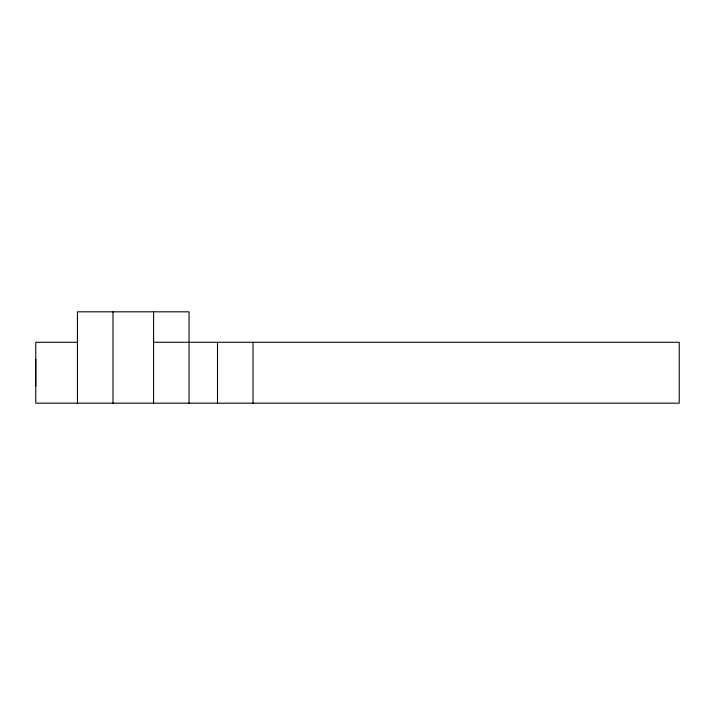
<?xml version="1.0" encoding="UTF-8"?>
<svg xmlns="http://www.w3.org/2000/svg" width="715" height="715" viewBox="0 0 715 715"><rect width="100%" height="100%" fill="white"/><g stroke="black" fill="none" stroke-linecap="round" stroke-linejoin="round"><path stroke-width="1.07" d="M77.443 342.279L35.75 342.279L35.75 403.171L679.25 403.171L679.25 342.279L153.582 342.279M35.75 359.976L35.75 359.529L35.75 385.912L35.75 385.465M253.021 342.279L253.012 403.171M217.503 342.279L217.503 403.171M189.055 403.171L189.055 311.829L77.443 311.829L77.443 403.171M153.582 311.829L153.582 403.171M112.988 311.829L112.988 403.171"/></g></svg>
